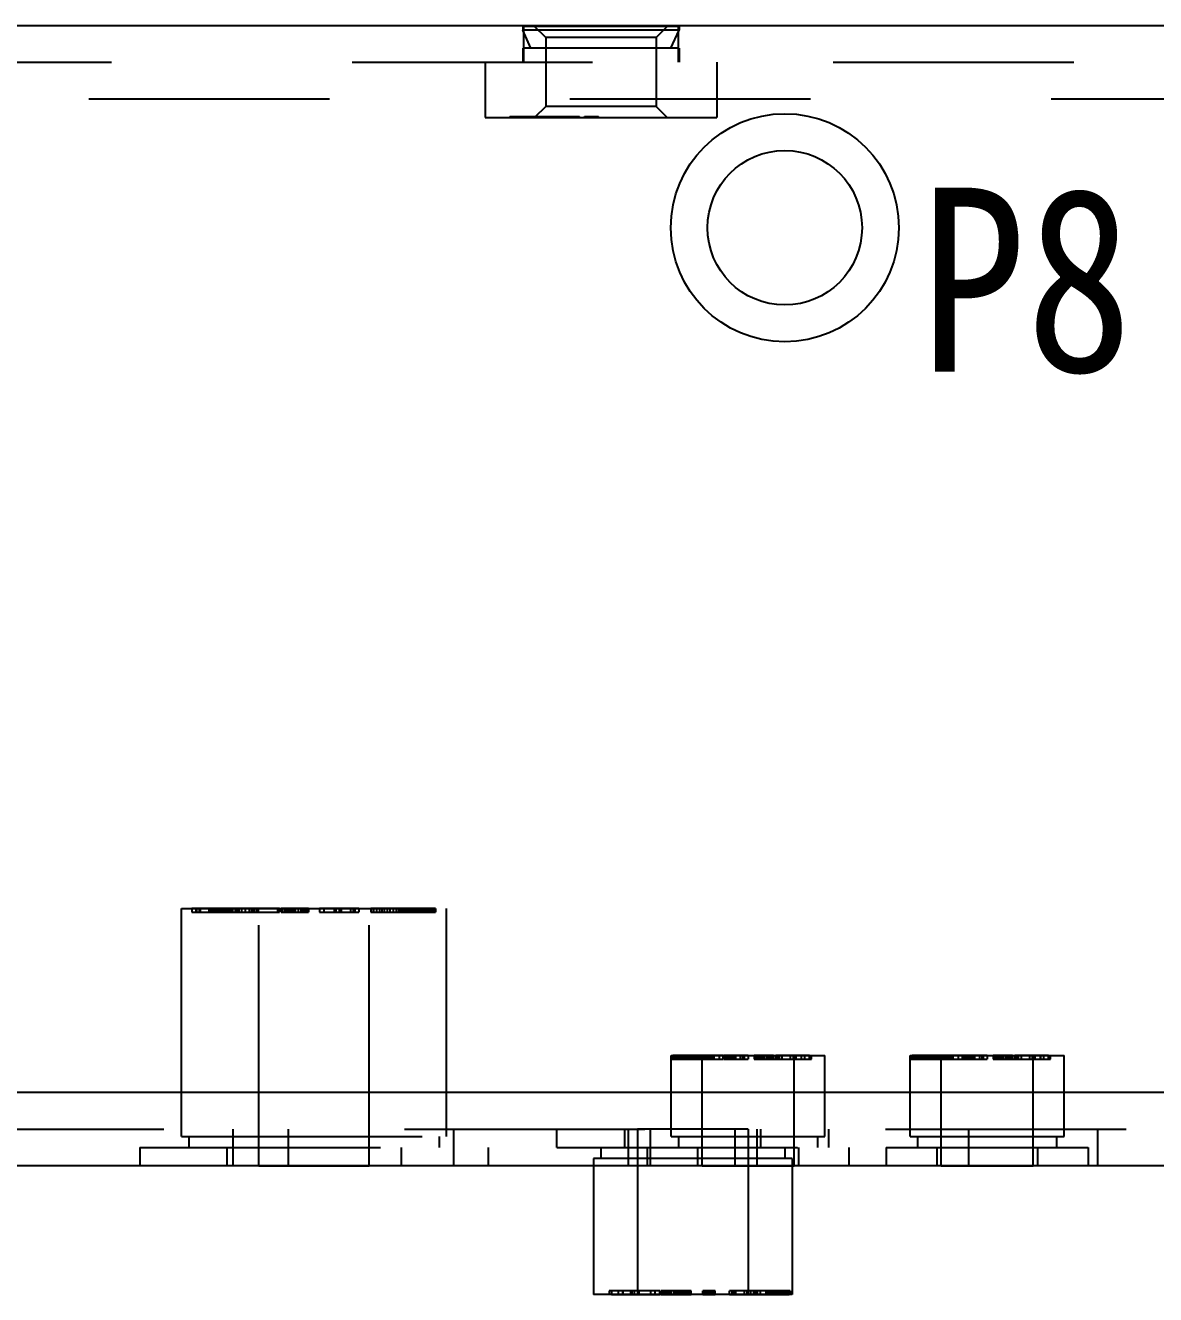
# Model space of a CAD drawing. Header units: millimetres. Extents: x 0 to 1189, y 25 to 866.
# Drawn here: x 191.26 to 221.98, y 636.25 to 670.75 of the extents above; entities that cross this region are included whole.
import ezdxf

# ---------------------------------------------------------------- set-up
doc = ezdxf.new("R2010")
doc.units = ezdxf.units.MM
doc.header["$LTSCALE"] = 65.395
doc.linetypes.add('HIDDEN', pattern=[0.2, 0.1, -0.1])
doc.layers.get('0').update_dxf_attribs({"linetype": 'CONTINUOUS'})
doc.layers.add('02___PRT_ALL_AXES', color=7, linetype='CONTINUOUS')
doc.layers.add('DEFAULT_2', color=8, linetype='HIDDEN')
doc.styles.get("Standard").update_dxf_attribs({"font": 'txt', "width": 0.85})

msp = doc.modelspace()

# ---------------------------------------------------------------- linework, layer by layer
at = {"color": 3, "linetype": 'Continuous'}
for p, q in [((160.902, 670.749), (572.902, 670.749)), ((160.902, 641.749), (572.902, 641.749)), ((571.902, 639.749), (161.902, 639.749))]:
    msp.add_line(p, q, dxfattribs=at)
at = {"color": 7, "linetype": 'Continuous'}
for p, q in [((206.702, 639.749), (206.702, 636.249)), ((212.102, 639.749), (212.102, 636.249))]:
    msp.add_line(p, q, dxfattribs=at)
at = {"color": 3, "linetype": 'Continuous'}
msp.add_circle((211.902, 665.249), 3.1, dxfattribs=at)
at = {"color": 7, "linetype": 'Continuous'}
msp.add_circle((211.902, 665.249), 2.1, dxfattribs=at)
at = {"layer": '02___PRT_ALL_AXES', "color": 8, "linetype": 'HIDDEN'}
for p, q in [((195.502, 640.549), (195.502, 646.749)), ((195.502, 646.749), (202.702, 646.749)), ((197.602, 639.749), (197.602, 646.749)), ((200.602, 639.749), (200.602, 646.749)), ((202.702, 640.549), (202.702, 646.749)), ((208.812, 640.549), (208.812, 642.749)), ((208.812, 642.749), (212.992, 642.749)), ((209.652, 639.749), (209.652, 642.749)), ((212.152, 639.749), (212.152, 642.749)), ((212.992, 640.549), (212.992, 642.749)), ((215.312, 640.549), (215.312, 642.749)), ((215.312, 642.749), (219.492, 642.749)), ((216.152, 639.749), (216.152, 642.749)), ((218.652, 639.749), (218.652, 642.749)), ((219.492, 640.549), (219.492, 642.749)), ((207.902, 640.749), (207.902, 636.249)), ((210.902, 640.749), (207.902, 640.749)), ((210.902, 640.749), (210.902, 636.249)), ((197.602, 639.749), (200.602, 639.749)), ((206.702, 639.949), (206.702, 639.749)), ((209.652, 639.749), (212.152, 639.749)), ((212.102, 639.949), (212.102, 639.749)), ((216.152, 639.749), (218.652, 639.749))]:
    msp.add_line(p, q, dxfattribs=at)
at = {"layer": '02___PRT_ALL_AXES', "color": 7, "linetype": 'Continuous'}
for p, q in [((206.702, 639.749), (206.702, 636.249)), ((212.102, 639.749), (212.102, 636.249)), ((212.102, 636.249), (206.702, 636.249))]:
    msp.add_line(p, q, dxfattribs=at)
at = {"layer": 'DEFAULT_2', "color": 8, "linetype": 'HIDDEN'}
for p, q in [((204.777, 670.719), (204.777, 670.619)), ((209.027, 670.719), (204.777, 670.719)), ((204.802, 670.749), (204.802, 669.749)), ((205.402, 670.419), (205.102, 670.719)), ((208.402, 670.419), (208.702, 670.719)), ((209.002, 670.749), (209.002, 669.749)), ((209.027, 670.719), (209.027, 670.619)), ((205.002, 670.129), (204.777, 670.619)), ((209.027, 670.619), (204.777, 670.619)), ((205.402, 670.419), (205.402, 668.549)), ((208.402, 670.419), (205.402, 670.419)), ((208.402, 670.419), (208.402, 668.549)), ((208.802, 670.129), (209.027, 670.619)), ((204.777, 670.129), (204.777, 669.749)), ((209.027, 670.129), (204.777, 670.129)), ((209.027, 670.129), (209.027, 669.749)), ((160.902, 669.749), (572.902, 669.749)), ((203.752, 669.749), (203.752, 668.249)), ((210.052, 669.749), (210.052, 668.249)), ((179.902, 668.749), (280.902, 668.749)), ((204.427, 668.269), (204.427, 668.249)), ((204.427, 668.269), (206.318, 668.269)), ((204.44, 668.249), (204.44, 668.269)), ((204.463, 668.249), (204.463, 668.269)), ((204.47, 668.249), (204.47, 668.269)), ((204.508, 668.249), (204.508, 668.269)), ((204.509, 668.269), (204.509, 668.249)), ((204.51, 668.269), (204.51, 668.249)), ((204.511, 668.269), (204.511, 668.249)), ((204.522, 668.249), (204.522, 668.269)), ((204.532, 668.249), (204.532, 668.269)), ((204.755, 668.249), (204.755, 668.269)), ((204.788, 668.249), (204.788, 668.269)), ((204.869, 668.249), (204.869, 668.269)), ((204.902, 668.249), (204.902, 668.269)), ((204.911, 668.269), (204.911, 668.249)), ((204.923, 668.249), (204.923, 668.269)), ((204.943, 668.269), (204.943, 668.249)), ((204.944, 668.269), (204.944, 668.249)), ((204.944, 668.249), (204.944, 668.269)), ((204.946, 668.249), (204.946, 668.269)), ((204.973, 668.249), (204.973, 668.269)), ((204.974, 668.249), (204.974, 668.269)), ((204.98, 668.249), (204.98, 668.269)), ((204.991, 668.249), (204.991, 668.269)), ((205.002, 668.249), (205.002, 668.269)), ((205.003, 668.249), (205.003, 668.269)), ((205.048, 668.249), (205.048, 668.269)), ((205.06, 668.249), (205.06, 668.269)), ((205.09, 668.249), (205.09, 668.269)), ((205.094, 668.249), (205.094, 668.269)), ((205.096, 668.249), (205.096, 668.269)), ((205.402, 668.549), (205.102, 668.249)), ((205.103, 668.269), (205.103, 668.249)), ((205.17, 668.249), (205.17, 668.269)), ((205.188, 668.269), (205.188, 668.249)), ((205.19, 668.249), (205.19, 668.269)), ((205.192, 668.249), (205.192, 668.269)), ((205.193, 668.249), (205.193, 668.269)), ((205.207, 668.269), (205.207, 668.249)), ((205.21, 668.249), (205.21, 668.269)), ((205.213, 668.269), (205.213, 668.249)), ((205.226, 668.249), (205.226, 668.269)), ((205.228, 668.269), (205.228, 668.249)), ((205.235, 668.249), (205.235, 668.269)), ((205.236, 668.249), (205.236, 668.269)), ((205.297, 668.249), (205.297, 668.269)), ((205.298, 668.249), (205.298, 668.269)), ((205.309, 668.249), (205.309, 668.269)), ((205.334, 668.249), (205.334, 668.269)), ((205.34, 668.249), (205.34, 668.269)), ((205.356, 668.249), (205.356, 668.269)), ((205.358, 668.269), (205.358, 668.249)), ((205.371, 668.249), (205.371, 668.269)), ((205.376, 668.249), (205.376, 668.269)), ((205.385, 668.249), (205.385, 668.269)), ((205.386, 668.249), (205.386, 668.269)), ((205.389, 668.269), (205.389, 668.249)), ((205.401, 668.249), (205.401, 668.269)), ((208.402, 668.549), (205.402, 668.549)), ((205.415, 668.249), (205.415, 668.269)), ((205.416, 668.249), (205.416, 668.269)), ((205.417, 668.269), (205.417, 668.249)), ((205.45, 668.249), (205.45, 668.269)), ((205.458, 668.249), (205.458, 668.269)), ((205.517, 668.249), (205.517, 668.269)), ((205.524, 668.249), (205.524, 668.269)), ((205.548, 668.249), (205.548, 668.269)), ((205.559, 668.269), (205.559, 668.249)), ((205.571, 668.249), (205.571, 668.269)), ((205.582, 668.249), (205.582, 668.269)), ((205.583, 668.249), (205.583, 668.269)), ((205.593, 668.269), (205.593, 668.249)), ((205.595, 668.249), (205.595, 668.269)), ((205.634, 668.249), (205.634, 668.269)), ((205.663, 668.269), (205.663, 668.249)), ((205.67, 668.249), (205.67, 668.269)), ((205.671, 668.269), (205.671, 668.249)), ((205.747, 668.249), (205.747, 668.269)), ((205.765, 668.249), (205.765, 668.269)), ((205.793, 668.269), (205.793, 668.249)), ((205.806, 668.269), (205.806, 668.249)), ((205.816, 668.249), (205.816, 668.269)), ((205.834, 668.269), (205.834, 668.249)), ((205.864, 668.249), (205.864, 668.269)), ((205.872, 668.249), (205.872, 668.269)), ((206.001, 668.249), (206.001, 668.269)), ((206.036, 668.249), (206.036, 668.269)), ((206.064, 668.249), (206.064, 668.269)), ((206.071, 668.249), (206.071, 668.269)), ((206.1, 668.249), (206.1, 668.269)), ((206.112, 668.249), (206.112, 668.269)), ((206.14, 668.249), (206.14, 668.269)), ((206.147, 668.269), (206.147, 668.249)), ((206.307, 668.249), (206.307, 668.269)), ((206.318, 668.249), (206.318, 668.269)), ((206.458, 668.269), (206.458, 668.249)), ((206.458, 668.269), (206.839, 668.269)), ((206.459, 668.249), (206.459, 668.269)), ((206.499, 668.249), (206.499, 668.269)), ((206.509, 668.249), (206.509, 668.269)), ((206.51, 668.269), (206.51, 668.249)), ((206.51, 668.249), (206.51, 668.269)), ((206.532, 668.249), (206.532, 668.269)), ((206.539, 668.249), (206.539, 668.269)), ((206.539, 668.249), (206.539, 668.269)), ((206.544, 668.249), (206.544, 668.269)), ((206.547, 668.249), (206.547, 668.269)), ((206.625, 668.249), (206.625, 668.269)), ((206.641, 668.249), (206.641, 668.269)), ((206.641, 668.249), (206.641, 668.269)), ((206.651, 668.249), (206.651, 668.269)), ((206.675, 668.249), (206.675, 668.269)), ((206.687, 668.249), (206.687, 668.269)), ((206.732, 668.249), (206.732, 668.269)), ((206.759, 668.249), (206.759, 668.269)), ((206.766, 668.249), (206.766, 668.269)), ((206.791, 668.249), (206.791, 668.269)), ((206.792, 668.249), (206.792, 668.269)), ((206.798, 668.269), (206.798, 668.249)), ((206.8, 668.249), (206.8, 668.269)), ((206.806, 668.249), (206.806, 668.269)), ((206.811, 668.249), (206.811, 668.269)), ((206.838, 668.249), (206.838, 668.269)), ((206.839, 668.249), (206.839, 668.269)), ((208.402, 668.549), (208.702, 668.249)), ((203.752, 668.249), (210.052, 668.249)), ((195.502, 640.549), (195.502, 646.749)), ((195.785, 646.749), (195.785, 646.649)), ((198.167, 646.749), (195.785, 646.749)), ((195.785, 646.649), (198.167, 646.649)), ((195.89, 646.749), (195.89, 646.649)), ((195.907, 646.749), (195.907, 646.649)), ((195.985, 646.749), (195.985, 646.649)), ((196.012, 646.749), (196.012, 646.649)), ((196.246, 646.749), (196.246, 646.649)), ((196.256, 646.749), (196.256, 646.649)), ((196.272, 646.749), (196.272, 646.649)), ((196.296, 646.749), (196.296, 646.649)), ((196.32, 646.749), (196.32, 646.649)), ((196.362, 646.749), (196.362, 646.649)), ((196.375, 646.749), (196.375, 646.649)), ((196.376, 646.749), (196.376, 646.649)), ((196.398, 646.749), (196.398, 646.649)), ((196.403, 646.749), (196.403, 646.649)), ((196.407, 646.749), (196.407, 646.649)), ((196.418, 646.749), (196.418, 646.649)), ((196.442, 646.749), (196.442, 646.649)), ((196.466, 646.749), (196.466, 646.649)), ((196.499, 646.749), (196.499, 646.649)), ((196.519, 646.749), (196.519, 646.649)), ((196.541, 646.749), (196.541, 646.649)), ((196.561, 646.749), (196.561, 646.649)), ((196.57, 646.749), (196.57, 646.649)), ((196.608, 646.749), (196.608, 646.649)), ((196.628, 646.749), (196.628, 646.649)), ((196.631, 646.749), (196.631, 646.649)), ((196.642, 646.749), (196.642, 646.649)), ((196.659, 646.749), (196.659, 646.649)), ((196.665, 646.749), (196.665, 646.649)), ((196.683, 646.749), (196.683, 646.649)), ((196.699, 646.749), (196.699, 646.649)), ((196.721, 646.749), (196.721, 646.649)), ((196.726, 646.749), (196.726, 646.649)), ((196.73, 646.749), (196.73, 646.649)), ((196.733, 646.749), (196.733, 646.649)), ((196.734, 646.749), (196.734, 646.649)), ((196.74, 646.749), (196.74, 646.649)), ((196.765, 646.749), (196.765, 646.649)), ((196.781, 646.749), (196.781, 646.649)), ((196.81, 646.749), (196.81, 646.649)), ((196.816, 646.749), (196.816, 646.649)), ((196.823, 646.749), (196.823, 646.649)), ((196.836, 646.749), (196.836, 646.649)), ((196.839, 646.749), (196.839, 646.649)), ((196.859, 646.749), (196.859, 646.649)), ((196.892, 646.749), (196.892, 646.649)), ((196.962, 646.749), (196.962, 646.649)), ((196.976, 646.749), (196.976, 646.649)), ((197.026, 646.749), (197.026, 646.649)), ((197.057, 646.749), (197.057, 646.649)), ((197.132, 646.749), (197.132, 646.649)), ((197.231, 646.749), (197.231, 646.649)), ((197.344, 646.749), (197.344, 646.649)), ((197.406, 646.749), (197.406, 646.649)), ((197.449, 646.749), (197.449, 646.649)), ((197.48, 646.749), (197.48, 646.649)), ((197.538, 646.749), (197.538, 646.649)), ((197.585, 646.749), (197.585, 646.649)), ((198.11, 646.749), (198.11, 646.649)), ((198.167, 646.749), (198.167, 646.649)), ((198.215, 646.749), (198.215, 646.649)), ((198.954, 646.749), (198.215, 646.749)), ((198.215, 646.649), (198.954, 646.649)), ((198.217, 646.749), (198.217, 646.649)), ((198.243, 646.749), (198.243, 646.649)), ((198.31, 646.749), (198.31, 646.649)), ((198.331, 646.749), (198.331, 646.649)), ((198.338, 646.749), (198.338, 646.649)), ((198.344, 646.749), (198.344, 646.649)), ((198.374, 646.749), (198.374, 646.649)), ((198.385, 646.749), (198.385, 646.649)), ((198.428, 646.749), (198.428, 646.649)), ((198.454, 646.749), (198.454, 646.649)), ((198.484, 646.749), (198.484, 646.649)), ((198.506, 646.749), (198.506, 646.649)), ((198.566, 646.749), (198.566, 646.649)), ((198.588, 646.749), (198.588, 646.649)), ((198.672, 646.749), (198.672, 646.649)), ((198.674, 646.749), (198.674, 646.649)), ((198.743, 646.749), (198.743, 646.649)), ((198.762, 646.749), (198.762, 646.649)), ((198.795, 646.749), (198.795, 646.649)), ((198.831, 646.749), (198.831, 646.649)), ((198.859, 646.749), (198.859, 646.649)), ((198.914, 646.749), (198.914, 646.649)), ((198.954, 646.749), (198.954, 646.649)), ((199.25, 646.749), (199.25, 646.649)), ((200.325, 646.749), (199.25, 646.749)), ((199.25, 646.649), (200.325, 646.649)), ((199.371, 646.749), (199.371, 646.649)), ((199.651, 646.749), (199.651, 646.649)), ((199.684, 646.749), (199.684, 646.649)), ((199.7, 646.749), (199.7, 646.649)), ((199.784, 646.749), (199.784, 646.649)), ((199.811, 646.749), (199.811, 646.649)), ((199.844, 646.749), (199.844, 646.649)), ((200.092, 646.749), (200.092, 646.649)), ((200.165, 646.749), (200.165, 646.649)), ((200.181, 646.749), (200.181, 646.649)), ((200.212, 646.749), (200.212, 646.649)), ((200.325, 646.749), (200.325, 646.649)), ((200.649, 646.749), (200.649, 646.649)), ((202.403, 646.749), (200.649, 646.749)), ((200.649, 646.649), (202.403, 646.649)), ((200.711, 646.749), (200.711, 646.649)), ((200.72, 646.749), (200.72, 646.649)), ((200.806, 646.749), (200.806, 646.649)), ((200.88, 646.749), (200.88, 646.649)), ((200.886, 646.749), (200.886, 646.649)), ((200.948, 646.749), (200.948, 646.649)), ((201.013, 646.749), (201.013, 646.649)), ((201.088, 646.749), (201.088, 646.649)), ((201.169, 646.749), (201.169, 646.649)), ((201.254, 646.749), (201.254, 646.649)), ((201.258, 646.749), (201.258, 646.649)), ((201.337, 646.749), (201.337, 646.649)), ((201.399, 646.749), (201.399, 646.649)), ((201.401, 646.749), (201.401, 646.649)), ((201.411, 646.749), (201.411, 646.649)), ((201.414, 646.749), (201.414, 646.649)), ((201.429, 646.749), (201.429, 646.649)), ((201.453, 646.749), (201.453, 646.649)), ((201.475, 646.749), (201.475, 646.649)), ((201.504, 646.749), (201.504, 646.649)), ((201.508, 646.749), (201.508, 646.649)), ((201.521, 646.749), (201.521, 646.649)), ((201.534, 646.749), (201.534, 646.649)), ((201.534, 646.749), (201.534, 646.649)), ((201.541, 646.749), (201.541, 646.649)), ((201.545, 646.749), (201.545, 646.649)), ((201.555, 646.749), (201.555, 646.649)), ((201.557, 646.749), (201.557, 646.649)), ((201.558, 646.749), (201.558, 646.649)), ((201.561, 646.749), (201.561, 646.649)), ((201.563, 646.749), (201.563, 646.649)), ((201.579, 646.749), (201.579, 646.649)), ((201.618, 646.749), (201.618, 646.649)), ((201.623, 646.749), (201.623, 646.649)), ((201.631, 646.749), (201.631, 646.649)), ((201.645, 646.749), (201.645, 646.649)), ((201.649, 646.749), (201.649, 646.649)), ((201.658, 646.749), (201.658, 646.649)), ((201.661, 646.749), (201.661, 646.649)), ((201.665, 646.749), (201.665, 646.649)), ((201.681, 646.749), (201.681, 646.649)), ((201.695, 646.749), (201.695, 646.649)), ((201.721, 646.749), (201.721, 646.649)), ((201.735, 646.749), (201.735, 646.649)), ((201.747, 646.749), (201.747, 646.649)), ((201.752, 646.749), (201.752, 646.649)), ((201.761, 646.749), (201.761, 646.649)), ((201.771, 646.749), (201.771, 646.649)), ((201.775, 646.749), (201.775, 646.649)), ((201.797, 646.749), (201.797, 646.649)), ((201.797, 646.749), (201.797, 646.649)), ((201.812, 646.749), (201.812, 646.649)), ((201.824, 646.749), (201.824, 646.649)), ((201.845, 646.749), (201.845, 646.649)), ((201.846, 646.749), (201.846, 646.649)), ((201.848, 646.749), (201.848, 646.649)), ((201.88, 646.749), (201.88, 646.649)), ((201.898, 646.749), (201.898, 646.649)), ((201.9, 646.749), (201.9, 646.649)), ((201.911, 646.749), (201.911, 646.649)), ((201.915, 646.749), (201.915, 646.649)), ((201.918, 646.749), (201.918, 646.649)), ((201.93, 646.749), (201.93, 646.649)), ((201.931, 646.749), (201.931, 646.649)), ((201.933, 646.749), (201.933, 646.649)), ((201.945, 646.749), (201.945, 646.649)), ((201.98, 646.749), (201.98, 646.649)), ((201.981, 646.749), (201.981, 646.649)), ((201.985, 646.749), (201.985, 646.649)), ((202.032, 646.749), (202.032, 646.649)), ((202.064, 646.749), (202.064, 646.649)), ((202.068, 646.749), (202.068, 646.649)), ((202.097, 646.749), (202.097, 646.649)), ((202.149, 646.749), (202.149, 646.649)), ((202.153, 646.749), (202.153, 646.649)), ((202.163, 646.749), (202.163, 646.649)), ((202.177, 646.749), (202.177, 646.649)), ((202.182, 646.749), (202.182, 646.649)), ((202.197, 646.749), (202.197, 646.649)), ((202.213, 646.749), (202.213, 646.649)), ((202.219, 646.749), (202.219, 646.649)), ((202.241, 646.749), (202.241, 646.649)), ((202.244, 646.749), (202.244, 646.649)), ((202.259, 646.749), (202.259, 646.649)), ((202.264, 646.749), (202.264, 646.649)), ((202.279, 646.749), (202.279, 646.649)), ((202.279, 646.749), (202.279, 646.649)), ((202.29, 646.749), (202.29, 646.649)), ((202.295, 646.749), (202.295, 646.649)), ((202.306, 646.749), (202.306, 646.649)), ((202.324, 646.749), (202.324, 646.649)), ((202.329, 646.749), (202.329, 646.649)), ((202.346, 646.749), (202.346, 646.649)), ((202.37, 646.749), (202.37, 646.649)), ((202.385, 646.749), (202.385, 646.649)), ((202.395, 646.749), (202.395, 646.649)), ((202.403, 646.749), (202.403, 646.649)), ((202.702, 640.549), (202.702, 646.749)), ((208.812, 640.549), (208.812, 642.749)), ((208.839, 642.749), (208.839, 642.649)), ((208.842, 642.749), (208.842, 642.649)), ((208.86, 642.749), (208.86, 642.649)), ((208.862, 642.649), (208.862, 642.749)), ((210.22, 642.749), (208.862, 642.749)), ((208.881, 642.749), (208.881, 642.649)), ((208.886, 642.749), (208.886, 642.649)), ((208.914, 642.749), (208.914, 642.649)), ((208.915, 642.749), (208.915, 642.649)), ((208.92, 642.749), (208.92, 642.649)), ((208.924, 642.749), (208.924, 642.649)), ((208.926, 642.749), (208.926, 642.649)), ((208.931, 642.749), (208.931, 642.649)), ((208.948, 642.749), (208.948, 642.649)), ((208.959, 642.749), (208.959, 642.649)), ((208.961, 642.749), (208.961, 642.649)), ((208.964, 642.749), (208.964, 642.649)), ((208.975, 642.749), (208.975, 642.649)), ((208.979, 642.749), (208.979, 642.649)), ((209.013, 642.749), (209.013, 642.649)), ((209.014, 642.749), (209.014, 642.649)), ((209.02, 642.749), (209.02, 642.649)), ((209.033, 642.749), (209.033, 642.649)), ((209.046, 642.749), (209.046, 642.649)), ((209.06, 642.749), (209.06, 642.649)), ((209.081, 642.749), (209.081, 642.649)), ((209.097, 642.749), (209.097, 642.649)), ((209.13, 642.749), (209.13, 642.649)), ((209.135, 642.749), (209.135, 642.649)), ((209.166, 642.749), (209.166, 642.649)), ((209.173, 642.749), (209.173, 642.649)), ((209.177, 642.749), (209.177, 642.649)), ((209.206, 642.749), (209.206, 642.649)), ((209.224, 642.749), (209.224, 642.649)), ((209.235, 642.749), (209.235, 642.649)), ((209.237, 642.749), (209.237, 642.649)), ((209.244, 642.749), (209.244, 642.649)), ((209.261, 642.749), (209.261, 642.649)), ((209.277, 642.749), (209.277, 642.649)), ((209.282, 642.749), (209.282, 642.649)), ((209.288, 642.749), (209.288, 642.649)), ((209.3, 642.749), (209.3, 642.649)), ((209.302, 642.749), (209.302, 642.649)), ((209.314, 642.749), (209.314, 642.649)), ((209.329, 642.749), (209.329, 642.649)), ((209.343, 642.749), (209.343, 642.649)), ((209.365, 642.749), (209.365, 642.649)), ((209.378, 642.749), (209.378, 642.649)), ((209.385, 642.749), (209.385, 642.649)), ((209.391, 642.749), (209.391, 642.649)), ((209.392, 642.749), (209.392, 642.649)), ((209.403, 642.749), (209.403, 642.649)), ((209.409, 642.749), (209.409, 642.649)), ((209.418, 642.749), (209.418, 642.649)), ((209.423, 642.749), (209.423, 642.649)), ((209.429, 642.749), (209.429, 642.649)), ((209.43, 642.749), (209.43, 642.649)), ((209.436, 642.749), (209.436, 642.649)), ((209.444, 642.749), (209.444, 642.649)), ((209.447, 642.749), (209.447, 642.649)), ((209.457, 642.749), (209.457, 642.649)), ((209.458, 642.749), (209.458, 642.649)), ((209.46, 642.749), (209.46, 642.649)), ((209.464, 642.749), (209.464, 642.649)), ((209.468, 642.749), (209.468, 642.649)), ((209.469, 642.749), (209.469, 642.649)), ((209.478, 642.749), (209.478, 642.649)), ((209.492, 642.749), (209.492, 642.649)), ((209.493, 642.749), (209.493, 642.649)), ((209.5, 642.749), (209.5, 642.649)), ((209.519, 642.749), (209.519, 642.649)), ((209.526, 642.749), (209.526, 642.649)), ((209.531, 642.749), (209.531, 642.649)), ((209.534, 642.749), (209.534, 642.649)), ((209.534, 642.749), (209.534, 642.649)), ((209.536, 642.749), (209.536, 642.649)), ((209.537, 642.649), (209.537, 642.749)), ((209.539, 642.749), (209.539, 642.649)), ((209.54, 642.749), (209.54, 642.649)), ((209.542, 642.749), (209.542, 642.649)), ((209.544, 642.749), (209.544, 642.649)), ((209.545, 642.749), (209.545, 642.649)), ((209.551, 642.749), (209.551, 642.649)), ((209.559, 642.749), (209.559, 642.649)), ((209.578, 642.749), (209.578, 642.649)), ((209.586, 642.749), (209.586, 642.649)), ((209.601, 642.749), (209.601, 642.649)), ((209.609, 642.649), (209.609, 642.749)), ((209.618, 642.749), (209.618, 642.649)), ((209.654, 642.749), (209.654, 642.649)), ((209.669, 642.749), (209.669, 642.649)), ((209.672, 642.749), (209.672, 642.649)), ((209.673, 642.749), (209.673, 642.649)), ((209.708, 642.749), (209.708, 642.649)), ((209.721, 642.749), (209.721, 642.649)), ((209.757, 642.749), (209.757, 642.649)), ((209.757, 642.749), (209.757, 642.649)), ((209.761, 642.749), (209.761, 642.649)), ((209.776, 642.749), (209.776, 642.649)), ((209.791, 642.749), (209.791, 642.649)), ((209.821, 642.749), (209.821, 642.649)), ((209.823, 642.749), (209.823, 642.649)), ((209.828, 642.749), (209.828, 642.649)), ((209.838, 642.749), (209.838, 642.649)), ((209.843, 642.749), (209.843, 642.649)), ((209.879, 642.749), (209.879, 642.649)), ((209.889, 642.749), (209.889, 642.649)), ((209.891, 642.749), (209.891, 642.649)), ((209.895, 642.749), (209.895, 642.649)), ((209.937, 642.749), (209.937, 642.649)), ((209.965, 642.749), (209.965, 642.649)), ((209.974, 642.749), (209.974, 642.649)), ((210.117, 642.749), (210.117, 642.649)), ((210.22, 642.749), (210.22, 642.649)), ((210.235, 642.749), (210.235, 642.649)), ((210.902, 642.749), (210.235, 642.749)), ((210.236, 642.749), (210.236, 642.649)), ((210.252, 642.749), (210.252, 642.649)), ((210.282, 642.749), (210.282, 642.649)), ((210.297, 642.749), (210.297, 642.649)), ((210.312, 642.749), (210.312, 642.649)), ((210.322, 642.749), (210.322, 642.649)), ((210.324, 642.749), (210.324, 642.649)), ((210.343, 642.749), (210.343, 642.649)), ((210.347, 642.749), (210.347, 642.649)), ((210.353, 642.749), (210.353, 642.649)), ((210.368, 642.749), (210.368, 642.649)), ((210.38, 642.749), (210.38, 642.649)), ((210.394, 642.749), (210.394, 642.649)), ((210.411, 642.649), (210.411, 642.749)), ((210.422, 642.749), (210.422, 642.649)), ((210.432, 642.749), (210.432, 642.649)), ((210.434, 642.749), (210.434, 642.649)), ((210.481, 642.749), (210.481, 642.649)), ((210.485, 642.749), (210.485, 642.649)), ((210.541, 642.749), (210.541, 642.649)), ((210.56, 642.749), (210.56, 642.649)), ((210.691, 642.749), (210.691, 642.649)), ((210.763, 642.649), (210.763, 642.749)), ((210.798, 642.749), (210.798, 642.649)), ((210.902, 642.749), (210.902, 642.649)), ((211.07, 642.749), (211.07, 642.649)), ((211.591, 642.749), (211.07, 642.749)), ((211.073, 642.749), (211.073, 642.649)), ((211.081, 642.749), (211.081, 642.649)), ((211.11, 642.749), (211.11, 642.649)), ((211.111, 642.749), (211.111, 642.649)), ((211.151, 642.749), (211.151, 642.649)), ((211.157, 642.749), (211.157, 642.649)), ((211.158, 642.749), (211.158, 642.649)), ((211.165, 642.749), (211.165, 642.649)), ((211.173, 642.749), (211.173, 642.649)), ((211.198, 642.749), (211.198, 642.649)), ((211.207, 642.749), (211.207, 642.649)), ((211.209, 642.749), (211.209, 642.649)), ((211.214, 642.649), (211.214, 642.749)), ((211.239, 642.749), (211.239, 642.649)), ((211.273, 642.749), (211.273, 642.649)), ((211.295, 642.749), (211.295, 642.649)), ((211.329, 642.749), (211.329, 642.649)), ((211.397, 642.749), (211.397, 642.649)), ((211.403, 642.749), (211.403, 642.649)), ((211.453, 642.749), (211.453, 642.649)), ((211.461, 642.749), (211.461, 642.649)), ((211.494, 642.749), (211.494, 642.649)), ((211.534, 642.749), (211.534, 642.649)), ((211.564, 642.749), (211.564, 642.649)), ((211.591, 642.749), (211.591, 642.649)), ((211.656, 642.749), (211.656, 642.649)), ((212.573, 642.749), (211.656, 642.749)), ((211.704, 642.749), (211.704, 642.649)), ((211.719, 642.649), (211.719, 642.749)), ((211.747, 642.749), (211.747, 642.649)), ((211.824, 642.749), (211.824, 642.649)), ((212.052, 642.749), (212.052, 642.649)), ((212.137, 642.649), (212.137, 642.749)), ((212.143, 642.749), (212.143, 642.649)), ((212.189, 642.749), (212.189, 642.649)), ((212.207, 642.649), (212.207, 642.749)), ((212.348, 642.749), (212.348, 642.649)), ((212.36, 642.649), (212.36, 642.749)), ((212.442, 642.649), (212.442, 642.749)), ((212.573, 642.649), (212.573, 642.749)), ((212.625, 642.649), (212.625, 642.749)), ((212.992, 640.549), (212.992, 642.749)), ((215.312, 640.549), (215.312, 642.749)), ((215.339, 642.749), (215.339, 642.649)), ((215.342, 642.749), (215.342, 642.649)), ((215.36, 642.749), (215.36, 642.649)), ((215.362, 642.649), (215.362, 642.749)), ((216.72, 642.749), (215.362, 642.749)), ((215.381, 642.749), (215.381, 642.649)), ((215.386, 642.749), (215.386, 642.649)), ((215.414, 642.749), (215.414, 642.649)), ((215.415, 642.749), (215.415, 642.649)), ((215.42, 642.749), (215.42, 642.649)), ((215.424, 642.749), (215.424, 642.649)), ((215.426, 642.749), (215.426, 642.649)), ((215.431, 642.749), (215.431, 642.649)), ((215.448, 642.749), (215.448, 642.649)), ((215.459, 642.749), (215.459, 642.649)), ((215.461, 642.749), (215.461, 642.649)), ((215.464, 642.749), (215.464, 642.649)), ((215.475, 642.749), (215.475, 642.649)), ((215.479, 642.749), (215.479, 642.649)), ((215.513, 642.749), (215.513, 642.649)), ((215.514, 642.749), (215.514, 642.649)), ((215.52, 642.749), (215.52, 642.649)), ((215.533, 642.749), (215.533, 642.649)), ((215.546, 642.749), (215.546, 642.649)), ((215.56, 642.749), (215.56, 642.649)), ((215.581, 642.749), (215.581, 642.649)), ((215.597, 642.749), (215.597, 642.649)), ((215.63, 642.749), (215.63, 642.649)), ((215.635, 642.749), (215.635, 642.649)), ((215.666, 642.749), (215.666, 642.649)), ((215.673, 642.749), (215.673, 642.649)), ((215.677, 642.749), (215.677, 642.649)), ((215.706, 642.749), (215.706, 642.649)), ((215.724, 642.749), (215.724, 642.649)), ((215.735, 642.749), (215.735, 642.649)), ((215.737, 642.749), (215.737, 642.649)), ((215.744, 642.749), (215.744, 642.649)), ((215.761, 642.749), (215.761, 642.649)), ((215.777, 642.749), (215.777, 642.649)), ((215.782, 642.749), (215.782, 642.649)), ((215.788, 642.749), (215.788, 642.649)), ((215.8, 642.749), (215.8, 642.649)), ((215.802, 642.749), (215.802, 642.649)), ((215.814, 642.749), (215.814, 642.649)), ((215.829, 642.749), (215.829, 642.649)), ((215.843, 642.749), (215.843, 642.649)), ((215.865, 642.749), (215.865, 642.649)), ((215.878, 642.749), (215.878, 642.649)), ((215.885, 642.749), (215.885, 642.649)), ((215.891, 642.749), (215.891, 642.649)), ((215.892, 642.749), (215.892, 642.649)), ((215.903, 642.749), (215.903, 642.649)), ((215.909, 642.749), (215.909, 642.649)), ((215.918, 642.749), (215.918, 642.649)), ((215.923, 642.749), (215.923, 642.649)), ((215.929, 642.749), (215.929, 642.649)), ((215.93, 642.749), (215.93, 642.649)), ((215.936, 642.749), (215.936, 642.649)), ((215.944, 642.749), (215.944, 642.649)), ((215.947, 642.749), (215.947, 642.649)), ((215.957, 642.749), (215.957, 642.649)), ((215.958, 642.749), (215.958, 642.649)), ((215.96, 642.749), (215.96, 642.649)), ((215.964, 642.749), (215.964, 642.649)), ((215.968, 642.749), (215.968, 642.649)), ((215.969, 642.749), (215.969, 642.649)), ((215.978, 642.749), (215.978, 642.649)), ((215.992, 642.749), (215.992, 642.649)), ((215.993, 642.749), (215.993, 642.649)), ((216, 642.749), (216, 642.649)), ((216.019, 642.749), (216.019, 642.649)), ((216.026, 642.749), (216.026, 642.649)), ((216.031, 642.749), (216.031, 642.649)), ((216.034, 642.749), (216.034, 642.649)), ((216.034, 642.749), (216.034, 642.649)), ((216.036, 642.749), (216.036, 642.649)), ((216.037, 642.649), (216.037, 642.749)), ((216.039, 642.749), (216.039, 642.649)), ((216.04, 642.749), (216.04, 642.649)), ((216.042, 642.749), (216.042, 642.649)), ((216.044, 642.749), (216.044, 642.649)), ((216.045, 642.749), (216.045, 642.649)), ((216.051, 642.749), (216.051, 642.649)), ((216.059, 642.749), (216.059, 642.649)), ((216.078, 642.749), (216.078, 642.649)), ((216.086, 642.749), (216.086, 642.649)), ((216.101, 642.749), (216.101, 642.649)), ((216.109, 642.649), (216.109, 642.749)), ((216.118, 642.749), (216.118, 642.649)), ((216.154, 642.749), (216.154, 642.649)), ((216.169, 642.749), (216.169, 642.649)), ((216.172, 642.749), (216.172, 642.649)), ((216.173, 642.749), (216.173, 642.649)), ((216.208, 642.749), (216.208, 642.649)), ((216.221, 642.749), (216.221, 642.649)), ((216.257, 642.749), (216.257, 642.649)), ((216.257, 642.749), (216.257, 642.649)), ((216.261, 642.749), (216.261, 642.649)), ((216.276, 642.749), (216.276, 642.649)), ((216.291, 642.749), (216.291, 642.649)), ((216.321, 642.749), (216.321, 642.649)), ((216.323, 642.749), (216.323, 642.649)), ((216.328, 642.749), (216.328, 642.649)), ((216.338, 642.749), (216.338, 642.649)), ((216.343, 642.749), (216.343, 642.649)), ((216.379, 642.749), (216.379, 642.649)), ((216.389, 642.749), (216.389, 642.649)), ((216.391, 642.749), (216.391, 642.649)), ((216.395, 642.749), (216.395, 642.649)), ((216.437, 642.749), (216.437, 642.649)), ((216.465, 642.749), (216.465, 642.649)), ((216.474, 642.749), (216.474, 642.649)), ((216.617, 642.749), (216.617, 642.649)), ((216.72, 642.749), (216.72, 642.649)), ((216.735, 642.749), (216.735, 642.649)), ((217.402, 642.749), (216.735, 642.749)), ((216.736, 642.749), (216.736, 642.649)), ((216.752, 642.749), (216.752, 642.649)), ((216.782, 642.749), (216.782, 642.649)), ((216.797, 642.749), (216.797, 642.649)), ((216.812, 642.749), (216.812, 642.649)), ((216.822, 642.749), (216.822, 642.649)), ((216.824, 642.749), (216.824, 642.649)), ((216.843, 642.749), (216.843, 642.649)), ((216.847, 642.749), (216.847, 642.649)), ((216.853, 642.749), (216.853, 642.649)), ((216.868, 642.749), (216.868, 642.649)), ((216.88, 642.749), (216.88, 642.649)), ((216.894, 642.749), (216.894, 642.649)), ((216.911, 642.649), (216.911, 642.749)), ((216.922, 642.749), (216.922, 642.649)), ((216.932, 642.749), (216.932, 642.649)), ((216.934, 642.749), (216.934, 642.649)), ((216.981, 642.749), (216.981, 642.649)), ((216.985, 642.749), (216.985, 642.649)), ((217.041, 642.749), (217.041, 642.649)), ((217.06, 642.749), (217.06, 642.649)), ((217.191, 642.749), (217.191, 642.649)), ((217.263, 642.649), (217.263, 642.749)), ((217.298, 642.749), (217.298, 642.649)), ((217.402, 642.749), (217.402, 642.649)), ((217.57, 642.749), (217.57, 642.649)), ((218.091, 642.749), (217.57, 642.749)), ((217.573, 642.749), (217.573, 642.649)), ((217.581, 642.749), (217.581, 642.649)), ((217.61, 642.749), (217.61, 642.649)), ((217.611, 642.749), (217.611, 642.649)), ((217.651, 642.749), (217.651, 642.649)), ((217.657, 642.749), (217.657, 642.649)), ((217.658, 642.749), (217.658, 642.649)), ((217.665, 642.749), (217.665, 642.649)), ((217.673, 642.749), (217.673, 642.649)), ((217.698, 642.749), (217.698, 642.649)), ((217.707, 642.749), (217.707, 642.649)), ((217.709, 642.749), (217.709, 642.649)), ((217.714, 642.649), (217.714, 642.749)), ((217.739, 642.749), (217.739, 642.649)), ((217.773, 642.749), (217.773, 642.649)), ((217.795, 642.749), (217.795, 642.649)), ((217.829, 642.749), (217.829, 642.649)), ((217.897, 642.749), (217.897, 642.649)), ((217.903, 642.749), (217.903, 642.649)), ((217.953, 642.749), (217.953, 642.649)), ((217.961, 642.749), (217.961, 642.649)), ((217.994, 642.749), (217.994, 642.649)), ((218.034, 642.749), (218.034, 642.649)), ((218.064, 642.749), (218.064, 642.649)), ((218.091, 642.749), (218.091, 642.649)), ((218.156, 642.749), (218.156, 642.649)), ((219.073, 642.749), (218.156, 642.749)), ((218.204, 642.749), (218.204, 642.649)), ((218.219, 642.649), (218.219, 642.749)), ((218.247, 642.749), (218.247, 642.649)), ((218.324, 642.749), (218.324, 642.649)), ((218.552, 642.749), (218.552, 642.649)), ((218.637, 642.649), (218.637, 642.749)), ((218.643, 642.749), (218.643, 642.649)), ((218.689, 642.749), (218.689, 642.649)), ((218.707, 642.649), (218.707, 642.749)), ((218.848, 642.749), (218.848, 642.649)), ((218.86, 642.649), (218.86, 642.749)), ((218.942, 642.649), (218.942, 642.749)), ((219.073, 642.649), (219.073, 642.749)), ((219.125, 642.649), (219.125, 642.749)), ((219.492, 640.549), (219.492, 642.749)), ((208.839, 642.649), (210.22, 642.649)), ((210.235, 642.649), (210.902, 642.649)), ((211.07, 642.649), (212.625, 642.649)), ((215.339, 642.649), (216.72, 642.649)), ((216.735, 642.649), (217.402, 642.649)), ((217.57, 642.649), (219.125, 642.649)), ((175.402, 640.749), (283.902, 640.749)), ((196.902, 639.749), (196.902, 640.749)), ((197.602, 639.749), (197.602, 640.749)), ((198.402, 640.749), (198.402, 639.749)), ((200.602, 639.749), (200.602, 640.749)), ((202.902, 639.749), (202.902, 640.749)), ((205.707, 640.249), (205.707, 640.749)), ((207.555, 640.249), (207.555, 640.749)), ((207.652, 639.749), (207.652, 640.749)), ((207.902, 640.749), (207.902, 639.749)), ((208.252, 639.749), (208.252, 640.749)), ((209.652, 639.749), (209.652, 640.749)), ((210.552, 639.749), (210.552, 640.749)), ((210.902, 640.749), (210.902, 639.749)), ((211.152, 639.749), (211.152, 640.749)), ((211.25, 640.249), (211.25, 640.749)), ((212.152, 639.749), (212.152, 640.749)), ((213.097, 640.249), (213.097, 640.749)), ((216.152, 639.749), (216.152, 640.749)), ((216.902, 639.749), (216.902, 640.749)), ((218.652, 639.749), (218.652, 640.749)), ((220.402, 640.749), (220.402, 639.749)), ((195.502, 640.549), (202.702, 640.549)), ((195.702, 640.549), (195.702, 640.249)), ((202.502, 640.549), (202.502, 640.249)), ((208.812, 640.549), (212.992, 640.549)), ((209.012, 640.549), (209.012, 640.249)), ((212.792, 640.549), (212.792, 640.249)), ((215.312, 640.549), (219.492, 640.549)), ((215.512, 640.549), (215.512, 640.249)), ((219.292, 640.549), (219.292, 640.249)), ((194.368, 640.249), (194.368, 639.749)), ((194.368, 640.249), (203.836, 640.249)), ((196.735, 640.249), (196.735, 639.749)), ((201.469, 640.249), (201.469, 639.749)), ((203.836, 640.249), (203.836, 639.749)), ((205.707, 640.249), (213.645, 640.249)), ((206.902, 640.249), (206.902, 639.949)), ((208.16, 640.249), (208.16, 639.749)), ((209.531, 640.249), (209.531, 639.749)), ((211.902, 640.249), (211.902, 639.949)), ((212.273, 640.249), (212.273, 639.749)), ((213.645, 640.249), (213.645, 639.749)), ((214.66, 640.249), (214.66, 639.749)), ((214.66, 640.249), (220.145, 640.249)), ((216.031, 640.249), (216.031, 639.749)), ((218.773, 640.249), (218.773, 639.749)), ((220.145, 640.249), (220.145, 639.749)), ((206.702, 639.949), (206.702, 639.749)), ((212.102, 639.949), (206.702, 639.949)), ((212.102, 639.949), (212.102, 639.749)), ((207.123, 636.349), (207.123, 636.249)), ((208.502, 636.349), (207.123, 636.349)), ((207.193, 636.349), (207.193, 636.249)), ((207.193, 636.249), (208.502, 636.249)), ((207.374, 636.349), (207.374, 636.249)), ((207.488, 636.349), (207.488, 636.249)), ((207.508, 636.249), (207.508, 636.349)), ((207.705, 636.349), (207.705, 636.249)), ((207.749, 636.249), (207.749, 636.349)), ((207.806, 636.349), (207.806, 636.249)), ((207.819, 636.249), (207.819, 636.349)), ((207.947, 636.249), (207.947, 636.349)), ((208.261, 636.249), (208.261, 636.349)), ((208.374, 636.249), (208.374, 636.349)), ((208.502, 636.249), (208.502, 636.349)), ((208.53, 636.249), (208.53, 636.349)), ((209.353, 636.349), (208.53, 636.349)), ((208.53, 636.249), (209.353, 636.249)), ((208.538, 636.249), (208.538, 636.349)), ((208.565, 636.249), (208.565, 636.349)), ((208.618, 636.249), (208.618, 636.349)), ((208.632, 636.249), (208.632, 636.349)), ((208.644, 636.249), (208.644, 636.349)), ((208.66, 636.249), (208.66, 636.349)), ((208.676, 636.249), (208.676, 636.349)), ((208.691, 636.249), (208.691, 636.349)), ((208.697, 636.249), (208.697, 636.349)), ((208.712, 636.249), (208.712, 636.349)), ((208.762, 636.249), (208.762, 636.349)), ((208.763, 636.349), (208.763, 636.249)), ((208.796, 636.249), (208.796, 636.349)), ((208.81, 636.249), (208.81, 636.349)), ((208.815, 636.249), (208.815, 636.349)), ((208.885, 636.249), (208.885, 636.349)), ((208.887, 636.249), (208.887, 636.349)), ((208.905, 636.249), (208.905, 636.349)), ((208.922, 636.249), (208.922, 636.349)), ((208.932, 636.249), (208.932, 636.349)), ((208.937, 636.349), (208.937, 636.249)), ((208.986, 636.249), (208.986, 636.349)), ((208.992, 636.249), (208.992, 636.349)), ((209.004, 636.249), (209.004, 636.349)), ((209.017, 636.249), (209.017, 636.349)), ((209.034, 636.249), (209.034, 636.349)), ((209.039, 636.249), (209.039, 636.349)), ((209.073, 636.249), (209.073, 636.349)), ((209.075, 636.249), (209.075, 636.349)), ((209.084, 636.249), (209.084, 636.349)), ((209.104, 636.249), (209.104, 636.349)), ((209.107, 636.249), (209.107, 636.349)), ((209.133, 636.249), (209.133, 636.349)), ((209.135, 636.249), (209.135, 636.349)), ((209.157, 636.249), (209.157, 636.349)), ((209.158, 636.249), (209.158, 636.349)), ((209.162, 636.249), (209.162, 636.349)), ((209.171, 636.249), (209.171, 636.349)), ((209.177, 636.249), (209.177, 636.349)), ((209.18, 636.249), (209.18, 636.349)), ((209.184, 636.249), (209.184, 636.349)), ((209.213, 636.249), (209.213, 636.349)), ((209.223, 636.249), (209.223, 636.349)), ((209.231, 636.249), (209.231, 636.349)), ((209.242, 636.249), (209.242, 636.349)), ((209.251, 636.249), (209.251, 636.349)), ((209.253, 636.249), (209.253, 636.349)), ((209.264, 636.249), (209.264, 636.349)), ((209.279, 636.249), (209.279, 636.349)), ((209.282, 636.249), (209.282, 636.349)), ((209.286, 636.249), (209.286, 636.349)), ((209.306, 636.249), (209.306, 636.349)), ((209.344, 636.249), (209.344, 636.349)), ((209.35, 636.249), (209.35, 636.349)), ((209.353, 636.249), (209.353, 636.349)), ((209.67, 636.249), (209.67, 636.349)), ((210.009, 636.349), (209.67, 636.349)), ((209.67, 636.249), (210.009, 636.249)), ((209.686, 636.249), (209.686, 636.349)), ((209.724, 636.249), (209.724, 636.349)), ((209.749, 636.249), (209.749, 636.349)), ((209.779, 636.249), (209.779, 636.349)), ((209.811, 636.249), (209.811, 636.349)), ((209.819, 636.249), (209.819, 636.349)), ((209.82, 636.249), (209.82, 636.349)), ((209.828, 636.249), (209.828, 636.349)), ((209.851, 636.249), (209.851, 636.349)), ((209.86, 636.249), (209.86, 636.349)), ((209.86, 636.249), (209.86, 636.349)), ((209.869, 636.249), (209.869, 636.349)), ((209.9, 636.249), (209.9, 636.349)), ((209.931, 636.249), (209.931, 636.349)), ((209.956, 636.249), (209.956, 636.349)), ((209.993, 636.249), (209.993, 636.349)), ((210.009, 636.249), (210.009, 636.349)), ((210.4, 636.249), (210.4, 636.349)), ((212.052, 636.349), (210.4, 636.349)), ((210.4, 636.249), (212.021, 636.249)), ((210.467, 636.249), (210.467, 636.349)), ((210.475, 636.249), (210.475, 636.349)), ((210.518, 636.249), (210.518, 636.349)), ((210.567, 636.249), (210.567, 636.349)), ((210.569, 636.249), (210.569, 636.349)), ((210.804, 636.249), (210.804, 636.349)), ((210.879, 636.249), (210.879, 636.349)), ((210.906, 636.249), (210.906, 636.349)), ((210.979, 636.249), (210.979, 636.349)), ((210.981, 636.249), (210.981, 636.349)), ((211.053, 636.349), (211.053, 636.249)), ((211.074, 636.249), (211.074, 636.349)), ((211.106, 636.249), (211.106, 636.349)), ((211.134, 636.249), (211.134, 636.349)), ((211.149, 636.249), (211.149, 636.349)), ((211.151, 636.349), (211.151, 636.249)), ((211.238, 636.249), (211.238, 636.349)), ((211.398, 636.249), (211.398, 636.349)), ((211.4, 636.249), (211.4, 636.349)), ((211.428, 636.249), (211.428, 636.349)), ((211.438, 636.249), (211.438, 636.349)), ((211.471, 636.249), (211.471, 636.349)), ((211.504, 636.249), (211.504, 636.349)), ((211.507, 636.249), (211.507, 636.349)), ((211.519, 636.249), (211.519, 636.349)), ((211.531, 636.249), (211.531, 636.349)), ((211.551, 636.249), (211.551, 636.349)), ((211.556, 636.249), (211.556, 636.349)), ((211.558, 636.249), (211.558, 636.349)), ((211.57, 636.249), (211.57, 636.349)), ((211.614, 636.249), (211.614, 636.349)), ((211.626, 636.249), (211.626, 636.349)), ((211.647, 636.349), (211.647, 636.249)), ((211.653, 636.249), (211.653, 636.349)), ((211.697, 636.249), (211.697, 636.349)), ((211.703, 636.349), (211.703, 636.249)), ((211.706, 636.249), (211.706, 636.349)), ((211.733, 636.249), (211.733, 636.349)), ((211.764, 636.249), (211.764, 636.349)), ((211.766, 636.249), (211.766, 636.349)), ((211.798, 636.249), (211.798, 636.349)), ((211.805, 636.249), (211.805, 636.349)), ((211.825, 636.249), (211.825, 636.349)), ((211.849, 636.249), (211.849, 636.349)), ((211.863, 636.249), (211.863, 636.349)), ((211.88, 636.249), (211.88, 636.349)), ((211.894, 636.249), (211.894, 636.349)), ((211.916, 636.249), (211.916, 636.349)), ((211.919, 636.249), (211.919, 636.349)), ((211.944, 636.249), (211.944, 636.349)), ((211.944, 636.249), (211.944, 636.349)), ((211.947, 636.249), (211.947, 636.349)), ((211.98, 636.249), (211.98, 636.349)), ((212.013, 636.249), (212.013, 636.349)), ((212.021, 636.349), (212.021, 636.249)), ((212.051, 636.349), (212.051, 636.249)), ((212.051, 636.249), (212.052, 636.249)), ((212.052, 636.249), (212.052, 636.349))]:
    msp.add_line(p, q, dxfattribs=at)

# ---------------------------------------------------------------- texts
at = {"color": 2, "linetype": 'Continuous', "insert": (215.57, 666.34), "char_height": 5, "width": 8.5, "attachment_point": 1, "line_spacing_factor": 0.9}
msp.add_mtext('P8', dxfattribs=at)

doc.saveas('drawing.dxf')
